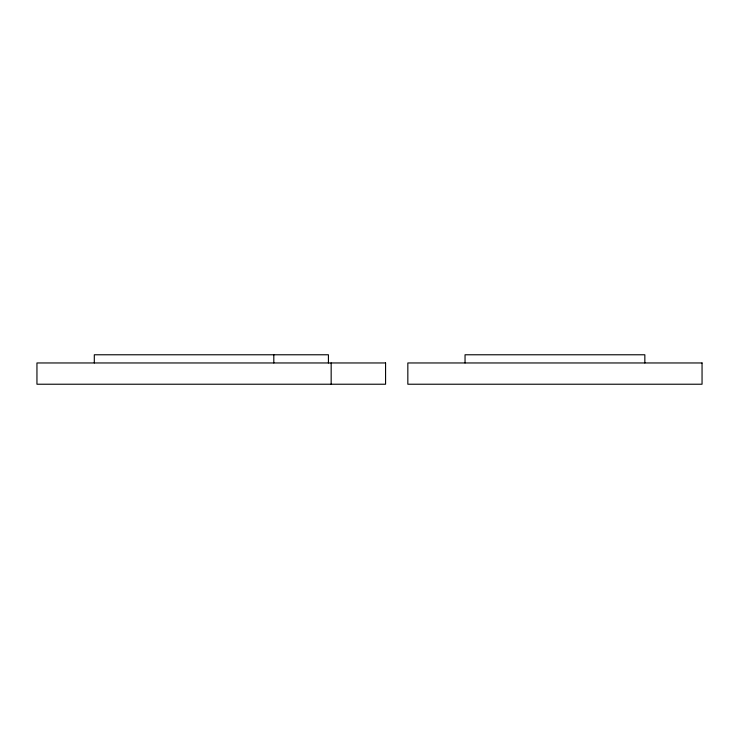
<?xml version="1.0" encoding="UTF-8"?>
<svg xmlns="http://www.w3.org/2000/svg" width="739" height="739" viewBox="0 0 739 739"><rect width="100%" height="100%" fill="white"/><g stroke="black" fill="none" stroke-linecap="round" stroke-linejoin="round"><path stroke-width="1.11" d="M644.842 362.96L644.842 354.775L465.043 354.775L465.043 362.96M331.164 362.96L331.164 384.225M328.421 362.96L328.421 354.775L94.306 354.775L94.306 362.96M273.809 354.775L273.809 362.96M385.573 362.96L36.95 362.96L36.95 384.225L385.573 384.225L385.573 362.96M702.05 362.96L407.836 362.96L407.836 384.225L702.05 384.225L702.05 362.96"/></g></svg>
